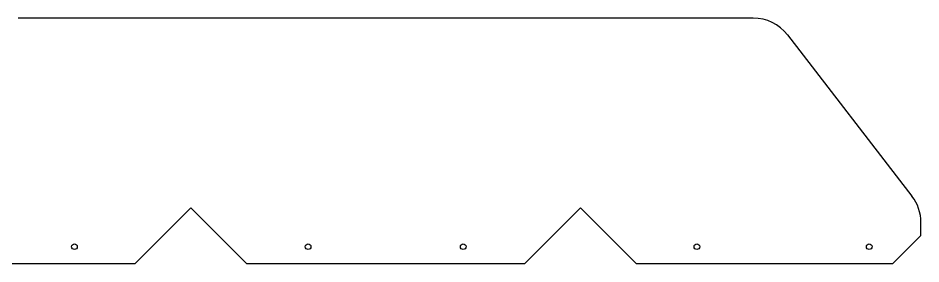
# Model space of a CAD drawing. Header units: millimetres. Extents: x 0 to 1767, y -168 to 297.
# Drawn here: x 719 to 1767, y -168 to 117 of the extents above; entities that cross this region are included whole.
import ezdxf

# ---------------------------------------------------------------- set-up
doc = ezdxf.new("R2010")
doc.units = ezdxf.units.MM

msp = doc.modelspace()

# ---------------------------------------------------------------- linework, layer by layer
at = {"color": 7, "linetype": 'Continuous', "lineweight": 25}
for p, q in [((1572.241422, 116.676968), (719.071087, 116.676968)), ((1611.805674, 97.24934), (1756.357696, -89.817945)), ((854.587671, -168.460198), (919.587668, -103.4602)), ((919.587668, -103.4602), (984.587666, -168.460198)), ((1306.724843, -168.460198), (1371.724841, -103.4602)), ((1371.724841, -103.4602), (1436.724838, -168.460198)), ((1766.793397, -135.460199), (1766.793397, -120.390319)), ((1766.793397, -135.460199), (1733.793404, -168.460198)), ((854.587671, -168.460198), (557.519105, -168.460198)), ((1306.724843, -168.460198), (984.587666, -168.460198)), ((1733.793404, -168.460198), (1436.724838, -168.460198))]:
    msp.add_line(p, q, dxfattribs=at)
for centre in [(784.519088, -148.460199), (1055.656255, -148.460199), (1235.656255, -148.460199), (1506.793422, -148.460199), (1706.793422, -148.460199)]:
    msp.add_circle(centre, 3.25, dxfattribs=at)
for centre, start, end in [((1572.241427, 66.676968), 37.694240467, 90), ((1716.793422, -120.390319), 0, 37.694240467)]:
    msp.add_arc(centre, 50, start, end, dxfattribs=at)

doc.saveas('drawing.dxf')
